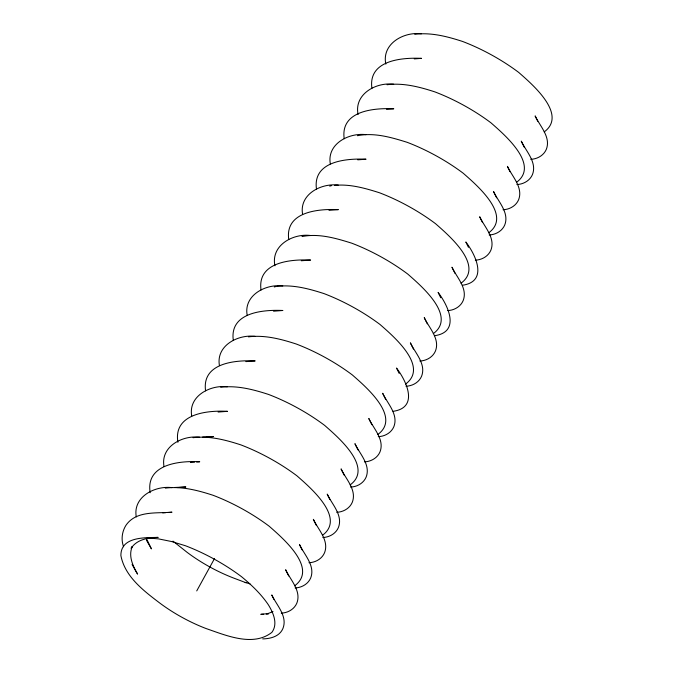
<?xml version="1.0" encoding="UTF-8"?>
<svg xmlns="http://www.w3.org/2000/svg" width="673" height="673" viewBox="0 0 673 673"><rect width="100%" height="100%" fill="white"/><g stroke="black" fill="none" stroke-linecap="round" stroke-linejoin="round"><path stroke-width="1.01" d="M132.32 546.51C128.106 555.789 132.842 565.985 137.57 574.094L132.085 564.521M131.866 546.93L131.1 548.335C136.838 539.359 148.321 537.618 158.138 537.399C144.72 537.719 120.719 536.558 120.888 555.595C124.909 576.559 143.416 590.608 159.451 602.806A78.026 30.235 28.8 0 0 206.182 628.582C226.035 635.379 253.014 647.148 271.884 632.368C278.235 623.745 273.23 612.708 268.3 604.707C260.981 593.923 251.492 584.896 241.464 576.652A93.631 36.283 28.8 0 0 185.378 545.719L171.422 541.504L158.567 538.888L147.177 537.904M196.726 590.919L214.552 558.497M544.205 131.925C567.962 114.469 531.796 83.957 518.681 72.398A93.631 36.283 28.8 0 0 462.595 41.465C447.242 36.477 431.048 32.237 414.778 34.298M516.485 182.349C540.242 164.902 504.077 134.381 490.962 122.823A93.631 36.283 28.8 0 0 434.876 91.89C419.523 86.901 403.329 82.661 387.059 84.731M488.758 232.774C512.515 215.326 476.358 184.806 463.234 173.247A93.631 36.283 28.8 0 0 407.157 142.314C391.249 137.351 374.163 132.337 357.447 135.71M461.039 283.198C484.796 265.751 448.63 235.23 435.515 223.672A93.631 36.283 28.8 0 0 379.429 192.747C364.976 188.162 349.817 183.83 334.498 185.386M433.319 333.623C457.076 316.175 420.911 285.655 407.796 274.096A93.631 36.283 28.8 0 0 351.71 243.172C335.802 238.2 318.716 233.186 302 236.56M405.6 384.047C429.349 366.6 393.192 336.079 380.068 324.521A93.631 36.283 28.8 0 0 323.991 293.596C308.932 288.751 293.083 284.452 277.133 286.361M377.873 434.472C401.63 417.024 365.464 386.512 352.349 374.954A93.631 36.283 28.8 0 0 296.271 344.021C280.91 339.032 264.716 334.784 248.455 336.853M350.153 484.897C373.91 467.449 337.745 436.937 324.63 425.378A93.631 36.283 28.8 0 0 268.544 394.445C253.191 389.457 236.997 385.217 220.727 387.278M322.434 535.329C346.191 517.874 310.026 487.361 296.911 475.803A93.631 36.283 28.8 0 0 240.825 444.87C225.472 439.881 209.278 435.641 193.008 437.702M294.707 585.754C318.464 568.298 282.307 537.786 269.183 526.227A93.631 36.283 28.8 0 0 213.105 495.294C197.744 490.306 181.55 486.066 165.289 488.127M272.994 611.597L267.804 613.633L260.813 614.323L263.513 614.213M329.72 186.135L331.621 185.58M274.281 286.984L276.174 286.429M530.753 159.316C537.256 159.089 543.683 155.505 546.308 149.389C551.12 137.115 539.956 126.221 535.128 115.916L537.769 121.266M516.898 184.528C523.392 184.301 529.819 180.717 532.444 174.601C537.256 162.328 526.093 151.433 521.264 141.128L524.343 147.37M503.034 209.74C509.537 209.513 515.964 205.93 518.589 199.814C523.392 187.54 512.229 176.646 507.408 166.34L510.041 171.691M489.17 234.953C495.673 234.726 502.1 231.142 504.725 225.026C509.537 212.752 498.373 201.858 493.545 191.553L496.624 197.795M475.315 260.165C481.809 259.938 488.236 256.354 490.861 250.238C495.673 237.964 484.51 227.07 479.681 216.765L482.322 222.115M462.393 285.268C488.245 281.608 476.08 255.345 465.825 241.977L468.458 247.328M447.587 310.589C454.09 310.371 460.517 306.779 463.142 300.663C467.954 288.389 456.79 277.495 451.962 267.198L455.041 273.431M434.665 335.692C460.517 332.033 448.361 305.769 438.098 292.41L440.739 297.752M419.868 361.014C426.371 360.795 432.798 357.212 435.423 351.087C440.235 338.813 429.071 327.919 424.242 317.622L427.321 323.856M406.004 386.226C412.507 386.008 418.934 382.424 421.559 376.3C426.371 364.026 415.207 353.132 410.379 342.835L413.458 349.077M393.091 411.329C418.943 407.67 406.778 381.406 396.515 368.047L399.156 373.397M378.285 436.651C384.788 436.432 391.215 432.848 393.84 426.732C398.652 414.459 387.488 403.556 382.659 393.259L385.738 399.501M364.421 461.863C370.924 461.644 377.351 458.061 379.976 451.945C384.788 439.671 373.624 428.768 368.796 418.471L371.875 424.713M350.566 487.075C357.06 486.857 363.496 483.273 366.112 477.157C370.924 464.883 359.761 453.981 354.932 443.684L358.011 449.926M336.702 512.288C343.205 512.069 349.632 508.485 352.257 502.369C357.069 490.095 345.905 479.193 341.076 468.896L344.155 475.138M322.847 537.5C329.341 537.281 335.768 533.697 338.393 527.582C343.205 515.308 332.041 504.405 327.213 494.108L329.854 499.459M308.983 562.712C315.486 562.493 321.913 558.91 324.529 552.794C329.341 540.52 318.178 529.617 313.349 519.32L316.428 525.563M295.119 587.933C301.622 587.706 308.049 584.122 310.674 578.006C315.486 565.732 304.322 554.838 299.493 544.533L302.135 549.883M281.264 613.145C287.758 612.918 294.185 609.334 296.81 603.218C301.622 590.944 290.458 580.05 285.63 569.745L288.709 575.987M262.697 638.896C270.571 638.786 279.682 636.414 282.954 628.431C287.758 616.157 276.603 605.263 271.774 594.957L273.97 599.416M414.24 58.904L421.5 58.358C401.512 57.432 367.946 60.309 371.917 88.298M386.521 109.329L393.772 108.782C373.793 107.865 340.227 110.734 344.197 138.722M357.758 159.829L366.053 159.207C346.073 158.29 312.499 161.158 316.478 189.155M329.004 210.329L338.334 209.631C318.346 208.714 284.78 211.583 288.751 239.58M301.277 260.754L310.606 260.064C290.627 259.139 257.061 262.007 261.031 290.004M273.558 311.187L282.887 310.489C262.907 309.563 229.342 312.432 233.312 340.429M245.838 361.611L255.168 360.913C235.18 359.988 201.614 362.856 205.585 390.853M218.111 412.036L227.449 411.338C207.006 410.21 173.121 413.735 177.908 442.287M206.325 437.088L213.585 436.55L202.623 437.055M190.392 462.46L194.539 462.149M196.617 461.998L199.721 461.762C179.287 460.635 145.402 464.16 150.188 492.712M177.571 487.597L185.866 486.974L174.896 487.479M162.673 512.885L165.785 512.649M167.855 512.498L172.002 512.187C156.388 513.524 136.055 510.445 125.901 525.386C121.973 531.712 120.921 539.754 123.605 546.754M421.399 33.785C403.682 31.547 381.549 43.779 385.822 64.095M393.68 84.209C375.963 81.971 353.83 94.203 358.095 114.519M365.961 134.642C348.707 132.556 326.683 143.997 330.334 163.943M338.241 185.067C320.987 182.98 298.963 194.421 302.614 214.367M310.514 235.491C292.797 233.253 270.664 245.477 274.929 265.801M282.795 285.916C265.541 283.829 243.525 295.27 247.168 315.216M255.075 336.34C237.821 334.254 215.797 345.695 219.448 365.641M227.348 386.765C210.094 384.687 188.078 396.119 191.729 416.065M199.629 437.189C182.375 435.111 160.359 446.544 164.002 466.49M171.909 487.614C154.655 485.536 132.631 496.977 136.282 516.914M266.34 614.096L268.384 614.012M245.123 582.397L250.045 583.903M246.091 582.759L233.901 578.157A78.026 30.235 28.8 0 1 187.17 552.382L172.969 541.126M146.445 540.175L151.425 548.882L146.521 538.736"/></g></svg>
